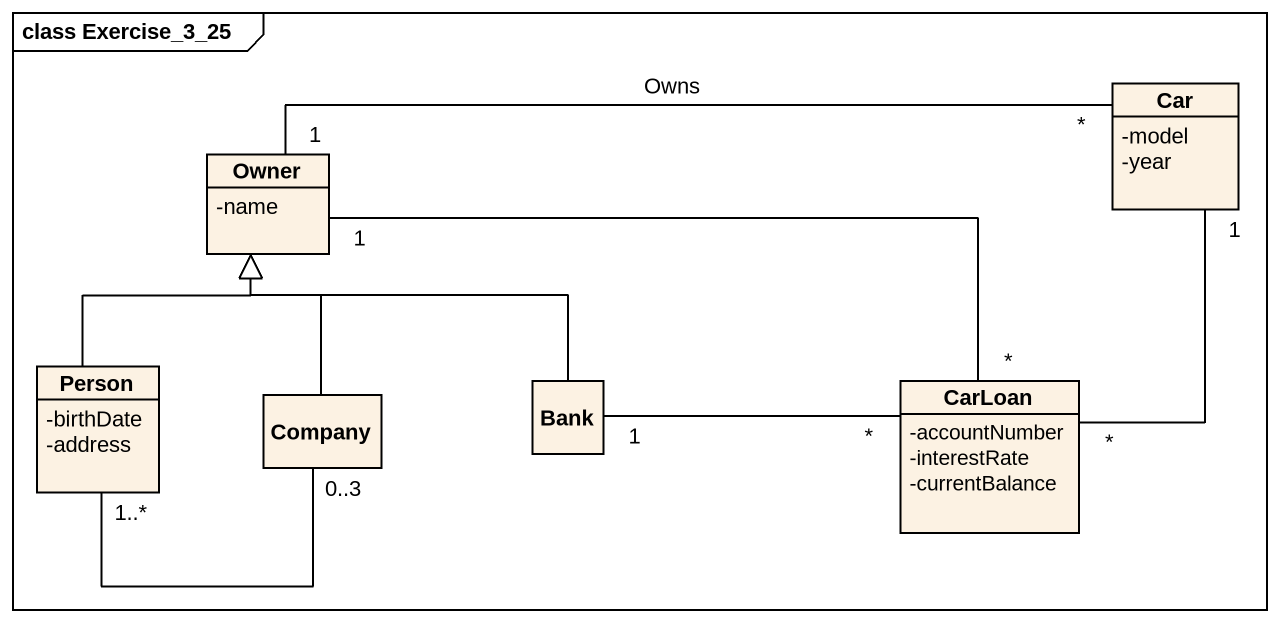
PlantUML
@startuml
mainframe class Exercise_3_25
hide circle
hide empty members
skinparam classAttributeIconSize 0
class Car {
  -model
  -year
}
class Owner {
  -name
}
class "Person" as Person_ {
  -birthDate
  -address
}
class Bank
class CarLoan {
  -accountNumber
  -interestRate
  -currentBalance
}
class Company
Car "*" -left- "1" Owner : Owns
Car "1" -- "*" CarLoan
Person_ -up-|> Owner
Person_ "1..*" -right- "0..3" Company
Bank -up-|> Owner
CarLoan "*" -left- "1" Owner
CarLoan "*" -left- "1" Bank
Company -up-|> Owner
@enduml
